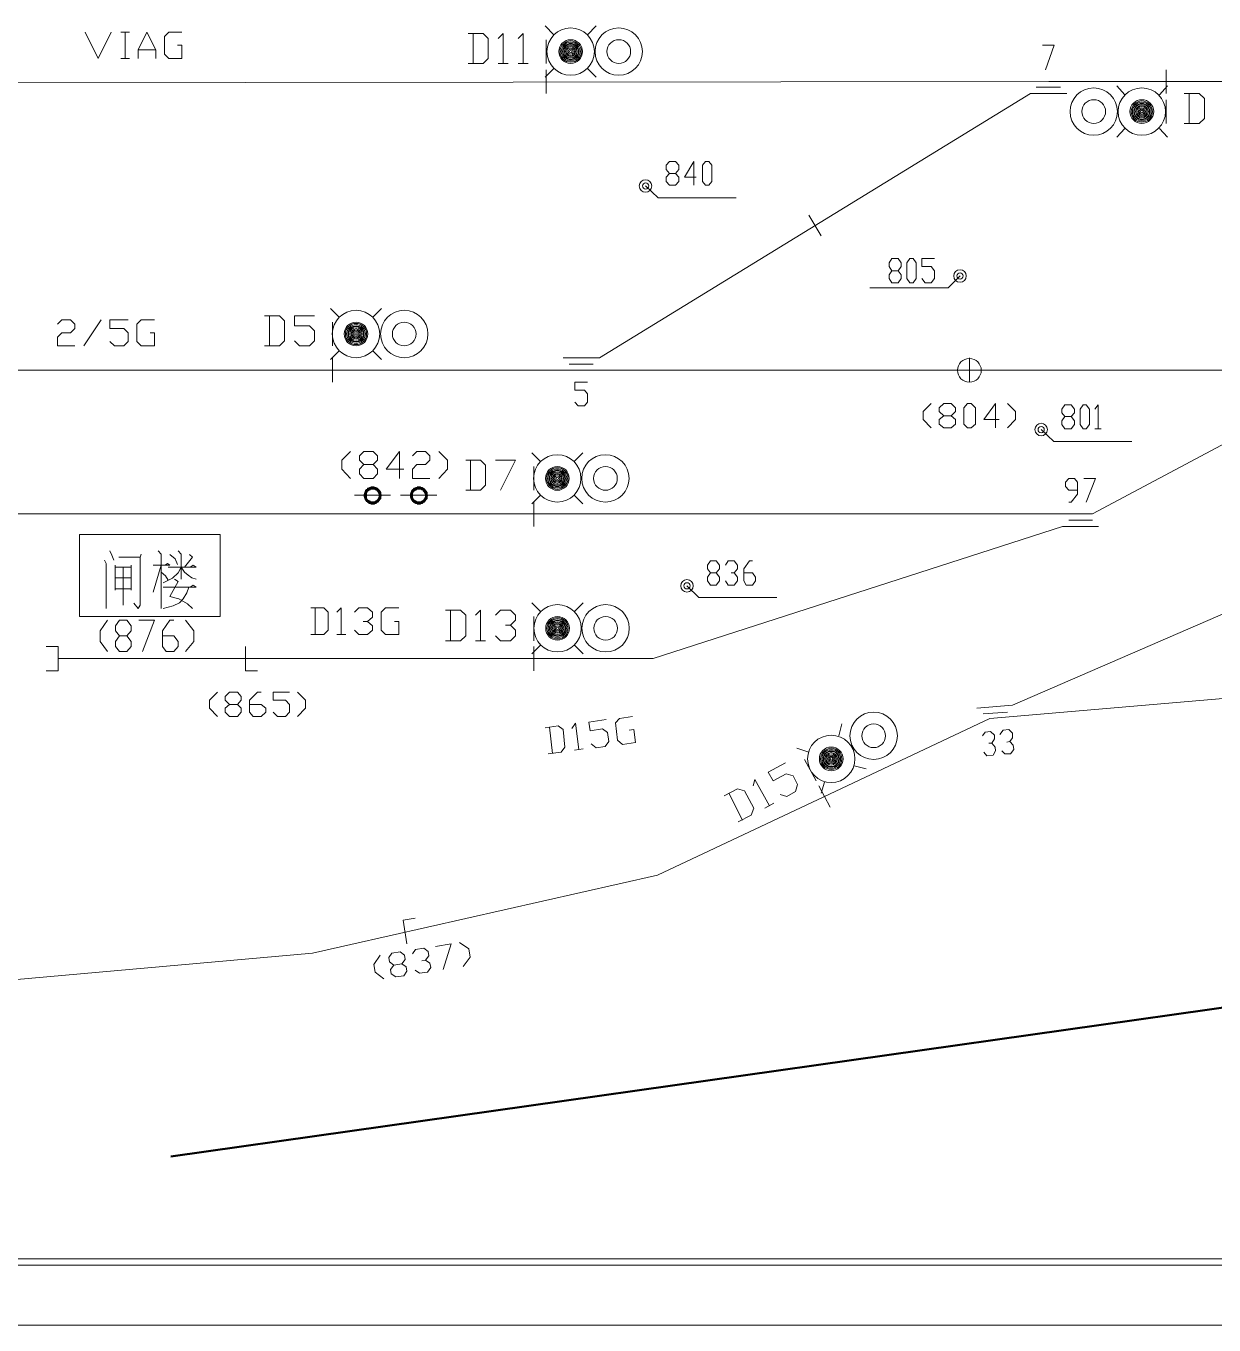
# Model space of a CAD drawing. Header units: millimetres. Extents: x 18 to 1853, y 466 to 763.
# Drawn here: x 255.9 to 354.7, y 466.2 to 574.2 of the extents above; entities that cross this region are included whole.
import ezdxf

# ---------------------------------------------------------------- set-up
doc = ezdxf.new("R2010")
doc.units = ezdxf.units.MM
doc.header["$MEASUREMENT"] = 0
doc.layers.add('1', color=7, linetype='Continuous')
doc.layers.add('Legend', color=7, linetype='Continuous')

msp = doc.modelspace()

# ---------------------------------------------------------------- hatches: boundary and pattern name
at = {"layer": 'Legend', "linetype": 'Continuous', "lineweight": 0}
for points in [[(284.55, 535.68), (284.55, 535.88), (284.55, 535.94)], [(284.55, 535.68), (284.55, 535.94), (284.6, 535.68)], [(284.6, 535.68), (284.55, 535.94), (284.6, 535.94)], [(284.6, 535.68), (284.6, 535.94), (284.7, 535.68)], [(284.7, 535.68), (284.6, 535.94), (284.7, 535.94)], [(284.7, 535.68), (284.7, 535.94), (284.81, 535.68)], [(284.81, 535.68), (284.7, 535.94), (284.81, 535.94)], [(284.81, 535.68), (284.81, 535.94), (284.86, 535.68)], [(284.86, 535.68), (284.81, 535.94), (284.86, 535.94)], [(284.86, 535.68), (284.86, 535.94), (284.91, 535.62)], [(284.91, 535.62), (284.86, 535.94), (284.91, 535.88)], [(288.39, 535.68), (288.39, 535.88), (288.39, 535.94)], [(288.39, 535.68), (288.39, 535.94), (288.45, 535.68)], [(288.45, 535.68), (288.39, 535.94), (288.45, 535.94)], [(288.45, 535.68), (288.45, 535.94), (288.55, 535.68)], [(288.55, 535.68), (288.45, 535.94), (288.55, 535.94)], [(288.55, 535.68), (288.55, 535.94), (288.65, 535.68)], [(288.65, 535.68), (288.55, 535.94), (288.65, 535.94)], [(288.65, 535.68), (288.65, 535.94), (288.7, 535.68)], [(288.7, 535.68), (288.65, 535.94), (288.7, 535.94)], [(288.7, 535.68), (288.7, 535.94), (288.76, 535.62)], [(288.76, 535.62), (288.7, 535.94), (288.76, 535.88)], [(284.03, 534.9), (283.98, 535.31), (284.03, 535.47)], [(283.98, 535.05), (283.98, 535.21), (283.98, 535.31)], [(283.98, 535.05), (283.98, 535.31), (284.03, 534.9)], [(284.08, 534.79), (284.03, 535.47), (284.08, 535.62)], [(284.03, 534.9), (284.03, 535.47), (284.08, 534.79)], [(284.18, 534.64), (284.08, 535.62), (284.18, 535.73)], [(284.08, 534.79), (284.08, 535.62), (284.18, 534.64)], [(284.18, 534.64), (284.18, 535.73), (284.24, 534.64)], [(284.24, 534.64), (284.18, 535.73), (284.24, 535.73)], [(284.29, 535.47), (284.24, 535.78), (284.29, 535.83)], [(284.24, 535.36), (284.24, 535.73), (284.24, 535.78)], [(284.24, 535.36), (284.24, 535.78), (284.29, 535.47)], [(284.24, 535.21), (284.24, 535.73), (284.24, 535.26)], [(284.24, 535.26), (284.24, 535.73), (284.24, 535.36)], [(284.24, 534.64), (284.24, 535.21), (284.24, 535.1)], [(284.24, 534.64), (284.24, 535.1), (284.24, 534.58)], [(284.24, 534.58), (284.24, 535.1), (284.24, 535)], [(284.24, 534.58), (284.24, 535), (284.29, 534.58)], [(284.29, 534.58), (284.24, 535), (284.29, 534.9)], [(284.29, 535.47), (284.29, 535.83), (284.34, 535.52)], [(284.34, 535.52), (284.29, 535.83), (284.34, 535.83)], [(284.29, 534.58), (284.29, 534.9), (284.34, 534.53)], [(284.34, 534.53), (284.29, 534.9), (284.34, 534.84)], [(284.44, 535.57), (284.34, 535.83), (284.44, 535.88)], [(284.34, 535.52), (284.34, 535.83), (284.44, 535.57)], [(284.44, 535.57), (284.44, 535.88), (284.44, 535.62)], [(284.44, 535.62), (284.44, 535.88), (284.55, 535.62)], [(284.55, 535.62), (284.44, 535.88), (284.55, 535.88)], [(284.55, 535.62), (284.55, 535.88), (284.55, 535.68)], [(284.91, 535.62), (284.91, 535.88), (285.01, 535.62)], [(285.01, 535.62), (284.91, 535.88), (285.01, 535.88)], [(285.01, 535.62), (285.01, 535.88), (285.01, 535.57)], [(285.01, 535.57), (285.01, 535.88), (285.07, 535.52)], [(285.07, 535.52), (285.01, 535.88), (285.07, 535.83)], [(285.07, 535.52), (285.07, 535.83), (285.12, 535.47)], [(285.12, 535.47), (285.07, 535.83), (285.12, 535.83)], [(285.12, 534.58), (285.07, 534.84), (285.12, 534.9)], [(285.12, 535.47), (285.12, 535.83), (285.17, 535.36)], [(285.17, 535.36), (285.12, 535.83), (285.17, 535.78)], [(285.17, 534.58), (285.12, 534.9), (285.17, 535)], [(285.12, 534.58), (285.12, 534.9), (285.17, 534.58)], [(285.17, 535.36), (285.17, 535.78), (285.22, 535.26)], [(285.22, 535.26), (285.17, 535.78), (285.22, 535.73)], [(285.22, 534.64), (285.17, 535), (285.22, 535.1)], [(285.17, 534.58), (285.17, 535), (285.22, 534.64)], [(285.22, 535.26), (285.22, 535.73), (285.22, 535.21)], [(285.22, 534.64), (285.22, 535.73), (285.33, 534.79)], [(285.33, 534.79), (285.22, 535.73), (285.33, 535.62)], [(285.22, 534.64), (285.22, 535.1), (285.22, 535.21)], [(285.33, 534.79), (285.33, 535.62), (285.43, 534.9)], [(285.43, 534.9), (285.33, 535.62), (285.43, 535.47)], [(285.43, 534.9), (285.43, 535.47), (285.43, 535.05)], [(285.43, 535.05), (285.43, 535.47), (285.43, 535.31)], [(285.43, 535.05), (285.43, 535.31), (285.48, 535.21)], [(287.87, 534.9), (287.82, 535.31), (287.87, 535.47)], [(287.82, 535.05), (287.82, 535.21), (287.82, 535.31)], [(287.82, 535.05), (287.82, 535.31), (287.87, 534.9)], [(287.93, 534.79), (287.87, 535.47), (287.93, 535.62)], [(287.87, 534.9), (287.87, 535.47), (287.93, 534.79)], [(288.03, 534.64), (287.93, 535.62), (288.03, 535.73)], [(287.93, 534.79), (287.93, 535.62), (288.03, 534.64)], [(288.03, 534.64), (288.03, 535.73), (288.08, 534.64)], [(288.08, 534.64), (288.03, 535.73), (288.08, 535.73)], [(288.13, 535.47), (288.08, 535.78), (288.13, 535.83)], [(288.08, 535.36), (288.08, 535.73), (288.08, 535.78)], [(288.08, 535.36), (288.08, 535.78), (288.13, 535.47)], [(288.08, 535.21), (288.08, 535.73), (288.08, 535.26)], [(288.08, 535.26), (288.08, 535.73), (288.08, 535.36)], [(288.08, 534.64), (288.08, 535.21), (288.08, 535.1)], [(288.08, 534.64), (288.08, 535.1), (288.08, 534.58)], [(288.08, 534.58), (288.08, 535.1), (288.08, 535)], [(288.08, 534.58), (288.08, 535), (288.13, 534.58)], [(288.13, 534.58), (288.08, 535), (288.13, 534.9)], [(288.13, 535.47), (288.13, 535.83), (288.19, 535.52)], [(288.19, 535.52), (288.13, 535.83), (288.19, 535.83)], [(288.13, 534.58), (288.13, 534.9), (288.19, 534.53)], [(288.19, 534.53), (288.13, 534.9), (288.19, 534.84)], [(288.29, 535.57), (288.19, 535.83), (288.29, 535.88)], [(288.19, 535.52), (288.19, 535.83), (288.29, 535.57)], [(288.29, 535.57), (288.29, 535.88), (288.29, 535.62)], [(288.29, 535.62), (288.29, 535.88), (288.39, 535.62)], [(288.39, 535.62), (288.29, 535.88), (288.39, 535.88)], [(288.39, 535.62), (288.39, 535.88), (288.39, 535.68)], [(288.76, 535.62), (288.76, 535.88), (288.86, 535.62)], [(288.86, 535.62), (288.76, 535.88), (288.86, 535.88)], [(288.86, 535.62), (288.86, 535.88), (288.86, 535.57)], [(288.86, 535.57), (288.86, 535.88), (288.91, 535.52)], [(288.91, 535.52), (288.86, 535.88), (288.91, 535.83)], [(288.91, 535.52), (288.91, 535.83), (288.96, 535.47)], [(288.96, 535.47), (288.91, 535.83), (288.96, 535.83)], [(288.96, 534.58), (288.91, 534.84), (288.96, 534.9)], [(288.96, 535.47), (288.96, 535.83), (289.02, 535.36)], [(289.02, 535.36), (288.96, 535.83), (289.02, 535.78)], [(289.02, 534.58), (288.96, 534.9), (289.02, 535)], [(288.96, 534.58), (288.96, 534.9), (289.02, 534.58)], [(289.02, 535.36), (289.02, 535.78), (289.07, 535.26)], [(289.07, 535.26), (289.02, 535.78), (289.07, 535.73)], [(289.07, 534.64), (289.02, 535), (289.07, 535.1)], [(289.02, 534.58), (289.02, 535), (289.07, 534.64)], [(289.07, 535.26), (289.07, 535.73), (289.07, 535.21)], [(289.07, 534.64), (289.07, 535.73), (289.17, 534.79)], [(289.17, 534.79), (289.07, 535.73), (289.17, 535.62)], [(289.07, 534.64), (289.07, 535.1), (289.07, 535.21)], [(289.17, 534.79), (289.17, 535.62), (289.28, 534.9)], [(289.28, 534.9), (289.17, 535.62), (289.28, 535.47)], [(289.28, 534.9), (289.28, 535.47), (289.28, 535.05)], [(289.28, 535.05), (289.28, 535.47), (289.28, 535.31)], [(289.28, 535.05), (289.28, 535.31), (289.33, 535.21)], [(284.34, 534.53), (284.34, 534.84), (284.44, 534.48)], [(284.44, 534.48), (284.34, 534.84), (284.44, 534.79)], [(284.44, 534.48), (284.44, 534.79), (284.55, 534.48)], [(284.55, 534.48), (284.44, 534.79), (284.55, 534.74)], [(284.55, 534.48), (284.55, 534.74), (284.55, 534.43)], [(284.55, 534.43), (284.55, 534.74), (284.55, 534.69)], [(284.55, 534.43), (284.55, 534.69), (284.6, 534.43)], [(284.6, 534.43), (284.55, 534.69), (284.6, 534.69)], [(284.6, 534.43), (284.6, 534.69), (284.7, 534.43)], [(284.7, 534.43), (284.6, 534.69), (284.7, 534.69)], [(284.7, 534.43), (284.7, 534.69), (284.81, 534.43)], [(284.81, 534.43), (284.7, 534.69), (284.81, 534.69)], [(284.81, 534.43), (284.81, 534.69), (284.86, 534.43)], [(284.86, 534.43), (284.81, 534.69), (284.86, 534.69)], [(284.91, 534.48), (284.86, 534.69), (284.91, 534.74)], [(284.86, 534.43), (284.86, 534.69), (284.91, 534.48)], [(285.01, 534.48), (284.91, 534.74), (285.01, 534.79)], [(284.91, 534.48), (284.91, 534.74), (285.01, 534.48)], [(285.07, 534.53), (285.01, 534.79), (285.07, 534.84)], [(285.01, 534.48), (285.01, 534.79), (285.07, 534.53)], [(285.07, 534.53), (285.07, 534.84), (285.12, 534.58)], [(288.19, 534.53), (288.19, 534.84), (288.29, 534.48)], [(288.29, 534.48), (288.19, 534.84), (288.29, 534.79)], [(288.29, 534.48), (288.29, 534.79), (288.39, 534.48)], [(288.39, 534.48), (288.29, 534.79), (288.39, 534.74)], [(288.39, 534.48), (288.39, 534.74), (288.39, 534.43)], [(288.39, 534.43), (288.39, 534.74), (288.39, 534.69)], [(288.39, 534.43), (288.39, 534.69), (288.45, 534.43)], [(288.45, 534.43), (288.39, 534.69), (288.45, 534.69)], [(288.45, 534.43), (288.45, 534.69), (288.55, 534.43)], [(288.55, 534.43), (288.45, 534.69), (288.55, 534.69)], [(288.55, 534.43), (288.55, 534.69), (288.65, 534.43)], [(288.65, 534.43), (288.55, 534.69), (288.65, 534.69)], [(288.65, 534.43), (288.65, 534.69), (288.7, 534.43)], [(288.7, 534.43), (288.65, 534.69), (288.7, 534.69)], [(288.76, 534.48), (288.7, 534.69), (288.76, 534.74)], [(288.7, 534.43), (288.7, 534.69), (288.76, 534.48)], [(288.86, 534.48), (288.76, 534.74), (288.86, 534.79)], [(288.76, 534.48), (288.76, 534.74), (288.86, 534.48)], [(288.91, 534.53), (288.86, 534.79), (288.91, 534.84)], [(288.86, 534.48), (288.86, 534.79), (288.91, 534.53)], [(288.91, 534.53), (288.91, 534.84), (288.96, 534.58)]]:
    msp.add_hatch(color=210, dxfattribs=at).paths.add_polyline_path(points)

# ---------------------------------------------------------------- linework, layer by layer
at = {"color": 7, "lineweight": 50}
msp.add_line((560.42, 521.64), (267.92, 480.2), dxfattribs=at)
at = {"color": 255, "linetype": 'Continuous', "lineweight": 0}
msp.add_line((18.35, 466.19), (1852.6, 466.19), dxfattribs=at)
for points in [[(299.77, 573.51), (299.05, 574.24)], [(302.58, 573.51), (303.31, 574.24)], [(260.8, 573.72), (261.89, 571.54), (262.98, 573.72)], [(263.76, 573.72), (264.49, 573.72)], [(264.12, 573.72), (264.12, 571.54)], [(265.21, 571.54), (265.21, 572.26), (265.94, 573.72), (266.67, 572.26), (266.67, 571.54)], [(268.49, 572.63), (268.85, 572.63), (268.85, 571.54), (267.76, 571.54), (267.4, 571.9), (267.4, 573.36), (267.76, 573.72), (268.85, 573.72)], [(292.65, 571.12), (293.9, 571.12), (294.32, 571.54), (294.32, 573.2), (293.9, 573.62), (292.65, 573.62)], [(293.07, 573.62), (293.07, 571.12)], [(295.15, 573.2), (295.57, 573.62), (295.57, 571.12)], [(296.81, 573.2), (297.23, 573.62), (297.23, 571.12)], [(299.15, 573.1), (299.15, 571.12)], [(265.21, 572.26), (266.67, 572.26)], [(340.42, 572.63), (341.4, 572.63), (340.68, 570.6)], [(263.76, 571.54), (264.49, 571.54)], [(295.15, 571.12), (295.98, 571.12)], [(296.81, 571.12), (297.64, 571.12)], [(299.05, 569.98), (299.77, 570.71)], [(299.15, 571.12), (299.15, 571.12)], [(299.15, 570.6), (299.15, 568.63)], [(303.31, 569.98), (302.58, 570.71)], [(350.71, 570.6), (350.71, 570.6)], [(350.71, 568.63), (350.71, 570.6)], [(299.15, 568.63), (299.15, 568.63)], [(303.57, 546.64), (339.43, 568.63)], [(339.43, 568.63), (342.44, 568.63)], [(346.6, 569.25), (347.28, 568.52)], [(350.81, 569.25), (350.14, 568.52)], [(352.21, 566.13), (353.46, 566.13), (353.88, 566.55), (353.88, 568.21), (353.46, 568.63), (352.21, 568.63)], [(352.63, 568.63), (352.63, 566.13)], [(350.71, 568.11), (350.71, 568.11)], [(350.71, 566.13), (350.71, 568.11)], [(347.28, 565.72), (346.6, 564.99)], [(350.14, 565.72), (350.81, 564.99)], [(309.39, 560.99), (309.13, 561.3), (309.13, 561.66), (309.39, 561.97), (309.91, 561.97), (310.17, 562.29), (310.17, 562.65), (309.91, 562.96), (309.39, 562.96), (309.13, 562.65), (309.13, 562.29), (309.39, 561.97)], [(311.62, 561.66), (310.64, 561.66), (311.42, 562.96), (311.42, 560.99)], [(312.4, 560.99), (312.14, 561.3), (312.14, 562.65), (312.4, 562.96), (312.66, 562.96), (312.92, 562.65), (312.92, 561.3), (312.66, 560.99), (312.4, 560.99)], [(309.91, 561.97), (310.17, 561.66), (310.17, 561.3), (309.91, 560.99), (309.39, 560.99)], [(307.41, 560.93), (308.45, 559.95)], [(308.45, 559.95), (314.95, 559.95)], [(320.98, 558.49), (322.02, 556.78)], [(327.89, 552.88), (327.68, 553.24), (327.68, 553.55), (327.89, 553.87), (328.41, 553.87), (328.67, 554.23), (328.67, 554.54), (328.41, 554.91), (327.89, 554.91), (327.68, 554.54), (327.68, 554.23), (327.89, 553.87)], [(329.4, 552.88), (329.14, 553.24), (329.14, 554.54), (329.4, 554.91), (329.66, 554.91), (329.92, 554.54), (329.92, 553.24), (329.66, 552.88), (329.4, 552.88)], [(330.39, 553.24), (330.65, 552.88), (331.17, 552.88), (331.43, 553.24), (331.43, 553.87), (331.17, 554.23), (330.39, 554.23), (330.39, 554.91), (331.43, 554.91)], [(328.41, 553.87), (328.67, 553.55), (328.67, 553.24), (328.41, 552.88), (327.89, 552.88)], [(333.56, 553.45), (332.57, 552.46)], [(332.57, 552.46), (326.07, 552.46)], [(275.71, 547.63), (276.96, 547.63), (277.38, 548.05), (277.38, 549.71), (276.96, 550.12), (275.71, 550.12)], [(276.13, 550.12), (276.13, 547.63)], [(278.21, 548.05), (278.62, 547.63), (279.45, 547.63), (279.87, 548.05), (279.87, 548.88), (279.45, 549.29), (278.21, 549.29), (278.21, 550.12), (279.87, 550.12)], [(281.93, 550.02), (281.2, 550.75)], [(284.74, 550.02), (285.46, 550.75)], [(258.51, 549.45), (258.87, 549.81), (259.6, 549.81), (259.96, 549.45), (259.96, 549.09), (259.6, 548.72), (258.87, 548.72), (258.51, 548.36), (258.51, 547.63), (259.96, 547.63)], [(260.69, 547.63), (262.15, 549.81)], [(262.87, 547.99), (263.24, 547.63), (264.02, 547.63), (264.38, 547.99), (264.38, 548.72), (264.02, 549.09), (262.87, 549.09), (262.87, 549.81), (264.38, 549.81)], [(266.2, 548.72), (266.56, 548.72), (266.56, 547.63), (265.47, 547.63), (265.11, 547.99), (265.11, 549.45), (265.47, 549.81), (266.56, 549.81)], [(281.38, 549.6), (281.38, 547.63)], [(281.2, 546.49), (281.93, 547.21)], [(285.46, 546.49), (284.74, 547.21)], [(281.38, 546.64), (281.38, 544.62)], [(303.57, 546.64), (300.55, 546.64)], [(334.34, 546.64), (334.34, 544.62)], [(286.89, 545.6), (229.3, 545.6)], [(281.38, 544.62), (281.38, 544.62)], [(286.89, 545.6), (302.06, 545.6)], [(301.54, 542.95), (301.8, 542.64), (302.32, 542.64), (302.58, 542.95), (302.58, 543.63), (302.32, 543.94), (301.54, 543.94), (301.54, 544.62), (302.58, 544.62)], [(302.06, 545.6), (366.66, 545.6)], [(365.16, 544.62), (344.57, 533.65)], [(331.17, 542.85), (330.49, 542.17), (330.49, 541.5), (331.17, 540.82)], [(332.21, 540.82), (331.84, 541.13), (331.84, 541.5), (332.21, 541.81), (332.83, 541.81), (333.19, 542.17), (333.19, 542.48), (332.83, 542.85), (332.21, 542.85), (331.84, 542.48), (331.84, 542.17), (332.21, 541.81)], [(334.18, 540.82), (333.87, 541.13), (333.87, 542.48), (334.18, 542.85), (334.49, 542.85), (334.86, 542.48), (334.86, 541.13), (334.49, 540.82), (334.18, 540.82)], [(336.83, 541.5), (335.53, 541.5), (336.52, 542.85), (336.52, 540.82)], [(337.51, 542.85), (338.18, 542.17), (338.18, 541.5), (337.51, 540.82)], [(337.92, 517.75), (371.24, 532.19), (390.73, 542.64)], [(342.29, 540.72), (342.03, 541.08), (342.03, 541.39), (342.29, 541.76), (342.81, 541.76), (343.07, 542.07), (343.07, 542.38), (342.81, 542.74), (342.29, 542.74), (342.03, 542.38), (342.03, 542.07), (342.29, 541.76)], [(343.8, 540.72), (343.54, 541.08), (343.54, 542.38), (343.8, 542.74), (344.06, 542.74), (344.32, 542.38), (344.32, 541.08), (344.06, 540.72), (343.8, 540.72)], [(344.78, 542.38), (345.04, 542.74), (345.04, 540.72)], [(332.83, 541.81), (333.19, 541.5), (333.19, 541.13), (332.83, 540.82), (332.21, 540.82)], [(342.81, 541.76), (343.07, 541.39), (343.07, 541.08), (342.81, 540.72), (342.29, 540.72)], [(340.31, 540.67), (341.35, 539.68)], [(344.78, 540.72), (345.3, 540.72)], [(341.35, 539.68), (347.85, 539.68)], [(282.88, 538.85), (282.16, 538.12), (282.16, 537.39), (282.88, 536.61)], [(283.98, 536.61), (283.61, 536.98), (283.61, 537.39), (283.98, 537.76), (284.76, 537.76), (285.12, 538.12), (285.12, 538.48), (284.76, 538.85), (283.98, 538.85), (283.61, 538.48), (283.61, 538.12), (283.98, 537.76)], [(287.3, 537.39), (285.85, 537.39), (286.94, 538.85), (286.94, 536.61)], [(288.03, 538.48), (288.39, 538.85), (289.12, 538.85), (289.48, 538.48), (289.48, 538.12), (289.12, 537.76), (288.39, 537.76), (288.03, 537.39), (288.03, 536.61), (289.48, 536.61)], [(290.21, 538.85), (290.94, 538.12), (290.94, 537.39), (290.21, 536.61)], [(292.45, 535.62), (293.69, 535.62), (294.11, 536.04), (294.11, 537.7), (293.69, 538.12), (292.45, 538.12)], [(292.86, 538.12), (292.86, 535.62)], [(294.94, 538.12), (296.6, 538.12), (295.36, 535.62)], [(298.67, 538.02), (297.94, 538.74)], [(301.47, 538.02), (302.2, 538.74)], [(284.76, 537.76), (285.12, 537.39), (285.12, 536.98), (284.76, 536.61), (283.98, 536.61)], [(298.11, 537.6), (298.11, 535.62)], [(342.6, 534.64), (342.81, 534.64), (343.33, 535.31), (343.33, 536.3), (343.07, 536.61), (342.6, 536.61), (342.34, 536.3), (342.34, 535.94), (342.6, 535.62), (343.33, 535.62)], [(343.85, 536.61), (344.83, 536.61), (344.06, 534.64)], [(297.94, 534.48), (298.67, 535.21)], [(302.2, 534.48), (301.47, 535.21)], [(298.11, 534.64), (298.11, 532.61)], [(286.89, 533.65), (217.87, 533.65)], [(258.56, 533.65), (258.56, 533.65)], [(286.89, 533.65), (343.59, 533.65)], [(336.05, 516.65), (533.96, 533.6)], [(343.59, 533.65), (344.57, 533.65)], [(344.57, 533.65), (344.57, 533.65)], [(298.11, 532.61), (298.11, 532.61)], [(342.08, 532.61), (308.04, 521.64)], [(342.08, 532.61), (345.09, 532.61)], [(312.82, 527.72), (312.56, 528.09), (312.56, 528.4), (312.82, 528.76), (313.29, 528.76), (313.55, 529.08), (313.55, 529.39), (313.29, 529.75), (312.82, 529.75), (312.56, 529.39), (312.56, 529.08), (312.82, 528.76)], [(314.07, 529.39), (314.28, 529.75), (314.79, 529.75), (315.05, 529.39), (315.05, 529.08), (314.79, 528.76), (314.54, 528.76)], [(315.57, 528.76), (316.3, 528.76), (316.56, 528.4), (316.56, 528.09), (316.3, 527.72), (315.78, 527.72), (315.57, 528.09), (315.57, 529.08), (316.04, 529.75), (316.3, 529.75)], [(313.29, 528.76), (313.55, 528.4), (313.55, 528.09), (313.29, 527.72), (312.82, 527.72)], [(314.79, 528.76), (315.05, 528.4), (315.05, 528.09), (314.79, 527.72), (314.28, 527.72), (314.07, 528.09)], [(310.85, 527.67), (311.83, 526.69)], [(298.68, 525.54), (297.96, 526.27)], [(301.49, 525.54), (302.22, 526.27)], [(311.83, 526.69), (318.33, 526.69)], [(279.56, 523.62), (280.65, 523.62), (281.01, 523.98), (281.01, 525.49), (280.65, 525.85), (279.56, 525.85)], [(279.92, 525.85), (279.92, 523.62)], [(281.74, 525.49), (282.1, 525.85), (282.1, 523.62)], [(283.2, 525.49), (283.56, 525.85), (284.29, 525.85), (284.7, 525.49), (284.7, 525.07), (284.29, 524.71), (283.92, 524.71)], [(286.52, 524.71), (286.89, 524.71), (286.89, 523.62), (285.79, 523.62), (285.43, 523.98), (285.43, 525.49), (285.79, 525.85), (286.89, 525.85)], [(290.78, 523.1), (292.03, 523.1), (292.45, 523.51), (292.45, 525.23), (292.03, 525.65), (290.78, 525.65)], [(291.2, 525.65), (291.2, 523.1)], [(293.28, 525.23), (293.69, 525.65), (293.69, 523.1)], [(294.94, 525.23), (295.36, 525.65), (296.19, 525.65), (296.6, 525.23), (296.6, 524.81), (296.19, 524.4), (295.77, 524.4)], [(298.11, 525.13), (298.11, 523.1)], [(262.67, 524.81), (262.04, 523.93), (262.04, 523.05), (262.67, 522.22)], [(263.65, 522.22), (263.34, 522.63), (263.34, 523.05), (263.65, 523.51), (264.28, 523.51), (264.64, 523.93), (264.64, 524.35), (264.28, 524.81), (263.65, 524.81), (263.34, 524.35), (263.34, 523.93), (263.65, 523.51)], [(265.27, 524.81), (266.56, 524.81), (265.58, 522.22)], [(267.24, 523.51), (268.18, 523.51), (268.54, 523.05), (268.54, 522.63), (268.18, 522.22), (267.55, 522.22), (267.24, 522.63), (267.24, 523.93), (267.86, 524.81), (268.18, 524.81)], [(269.16, 524.81), (269.84, 523.93), (269.84, 523.05), (269.16, 522.22)], [(284.29, 524.71), (284.7, 524.35), (284.7, 523.98), (284.29, 523.62), (283.56, 523.62), (283.2, 523.98)], [(296.19, 524.4), (296.6, 523.98), (296.6, 523.51), (296.19, 523.1), (295.36, 523.1), (294.94, 523.51)], [(264.28, 523.51), (264.64, 523.05), (264.64, 522.63), (264.28, 522.22), (263.65, 522.22)], [(281.74, 523.62), (282.47, 523.62)], [(293.28, 523.1), (294.11, 523.1)], [(298.11, 523.1), (298.11, 523.1)], [(257.57, 522.63), (258.56, 522.63)], [(258.56, 522.63), (258.56, 520.6)], [(274.15, 522.63), (274.15, 520.6)], [(297.96, 522.01), (298.68, 522.74)], [(298.11, 522.63), (298.11, 520.6)], [(302.22, 522.01), (301.49, 522.74)], [(281.27, 521.64), (258.56, 521.64)], [(258.56, 521.64), (258.56, 521.64)], [(281.27, 521.64), (308.04, 521.64)], [(298.58, 521.64), (298.58, 521.64)], [(258.56, 520.6), (257.57, 520.6)], [(274.15, 520.6), (275.14, 520.6)], [(298.11, 520.6), (298.11, 520.6)], [(271.81, 518.84), (271.14, 518.16), (271.14, 517.49), (271.81, 516.81)], [(272.8, 516.81), (272.44, 517.17), (272.44, 517.49), (272.8, 517.8), (273.48, 517.8), (273.79, 518.16), (273.79, 518.47), (273.48, 518.84), (272.8, 518.84), (272.44, 518.47), (272.44, 518.16), (272.8, 517.8)], [(274.46, 517.8), (275.45, 517.8), (275.82, 517.49), (275.82, 517.17), (275.45, 516.81), (274.78, 516.81), (274.46, 517.17), (274.46, 518.16), (275.14, 518.84), (275.45, 518.84)], [(276.44, 517.17), (276.8, 516.81), (277.48, 516.81), (277.79, 517.17), (277.79, 517.8), (277.48, 518.16), (276.44, 518.16), (276.44, 518.84), (277.79, 518.84)], [(278.47, 518.84), (279.14, 518.16), (279.14, 517.49), (278.47, 516.81)], [(273.48, 517.8), (273.79, 517.49), (273.79, 517.17), (273.48, 516.81), (272.8, 516.81)], [(337.92, 517.75), (334.96, 517.49)], [(302.89, 514.52), (303.31, 514.21), (304.04, 514.32), (304.35, 514.73), (304.24, 515.46), (303.83, 515.77), (302.79, 515.62), (302.69, 516.34), (304.14, 516.55)], [(306.06, 515.67), (306.43, 515.72), (306.58, 514.63), (305.49, 514.47), (305.08, 514.84), (304.92, 516.29), (305.23, 516.65), (306.32, 516.81)], [(322.23, 510.11), (336.05, 516.65)], [(299.31, 513.69), (300.4, 513.85), (300.71, 514.26), (300.55, 515.72), (300.14, 516.03), (299.05, 515.87)], [(299.41, 515.93), (299.67, 513.74)], [(301.28, 515.82), (301.59, 516.24), (301.85, 514.06)], [(323.47, 515.2), (323.73, 516.19)], [(335.43, 515.2), (335.64, 515.51), (336.1, 515.56), (336.42, 515.25), (336.42, 514.94), (336.21, 514.58), (335.95, 514.58)], [(336.88, 515.3), (337.14, 515.67), (337.61, 515.72), (337.92, 515.41), (337.92, 515.04), (337.71, 514.73), (337.45, 514.68)], [(336.21, 514.58), (336.47, 514.26), (336.52, 513.95), (336.31, 513.59), (335.79, 513.54), (335.53, 513.85)], [(337.71, 514.73), (337.97, 514.42), (338.03, 514.06), (337.77, 513.69), (337.3, 513.69), (337.04, 513.95)], [(301.49, 514), (302.22, 514.11)], [(320.98, 513.85), (319.99, 514.16)], [(318.59, 510.31), (319.16, 510.16), (319.89, 510.57), (320.04, 511.15), (319.68, 511.87), (319.11, 512.03), (318.02, 511.46), (317.6, 512.18), (319.06, 512.96)], [(320.62, 513.22), (321.6, 511.46)], [(325.76, 512.44), (324.77, 512.7)], [(316.35, 511.04), (316.51, 511.56), (317.71, 509.38)], [(321.6, 511.46), (321.6, 511.46)], [(322.02, 510.42), (322.28, 511.35)], [(315.11, 508.03), (316.2, 508.6), (316.41, 509.17), (315.63, 510.63), (315.05, 510.78), (313.96, 510.21)], [(314.33, 510.42), (315.47, 508.18)], [(321.81, 511.04), (322.75, 509.27)], [(317.34, 509.17), (318.07, 509.59)], [(322.75, 509.27), (322.75, 509.27)], [(287.25, 499.87), (288.24, 500.02)], [(287.56, 497.89), (287.25, 499.87)], [(286.63, 495.14), (286.26, 495.4), (286.21, 495.76), (286.47, 496.13), (287.15, 496.23), (287.41, 496.59), (287.35, 496.96), (286.99, 497.22), (286.31, 497.11), (286.05, 496.75), (286.11, 496.39), (286.47, 496.13)], [(288.03, 497.06), (288.29, 497.42), (288.96, 497.53), (289.33, 497.27), (289.38, 496.91), (289.12, 496.54), (288.81, 496.49)], [(289.95, 497.68), (291.25, 497.89), (290.58, 495.76)], [(291.93, 498), (292.71, 497.48), (292.81, 496.8), (292.24, 496.02)], [(285.33, 496.96), (284.81, 496.18), (284.91, 495.55), (285.64, 494.98)], [(287.15, 496.23), (287.51, 495.97), (287.56, 495.61), (287.3, 495.24), (286.63, 495.14)], [(289.12, 496.54), (289.48, 496.28), (289.54, 495.92), (289.28, 495.55), (288.6, 495.45), (288.24, 495.71)]]:
    msp.add_lwpolyline(points, dxfattribs=at)
at = {"color": 10, "linetype": 'Continuous', "lineweight": 0}
for points in [[(118.13, 569.35), (340.94, 569.61)], [(340.94, 569.61), (357.41, 569.61)], [(322.23, 510.11), (308.4, 503.61), (279.71, 497.11), (238.29, 493.42), (196.51, 493.53), (117.51, 493.63)]]:
    msp.add_lwpolyline(points, dxfattribs=at)
at = {"color": 50, "linetype": 'Continuous', "lineweight": 0}
for points in [[(260.33, 531.93), (272.02, 531.93), (272.02, 525.13), (260.33, 525.13), (260.33, 531.93)], [(262.87, 530.58), (263.03, 530.22), (263.19, 529.8)], [(266.88, 530.58), (267.14, 530.32), (267.14, 525.8)], [(268.54, 530.58), (268.8, 530.32), (268.8, 528.24)], [(262.41, 529.8), (262.56, 529.54), (262.56, 525.8)], [(263.6, 530.06), (265.37, 530.06)], [(265.47, 530.32), (265.37, 530.06), (265.37, 526.06), (265.21, 525.8), (264.85, 526.22)], [(266.46, 529.39), (267.86, 529.39), (267.66, 529.54), (267.45, 529.39)], [(267.86, 530.27), (268.28, 529.91), (268.49, 529.44)], [(269.48, 530.27), (269.74, 530.06), (269.06, 529.23)], [(263.29, 529.39), (263.29, 527.31)], [(264.64, 529.23), (263.29, 529.23)], [(263.97, 529.23), (263.97, 526.06)], [(264.64, 527.31), (264.64, 529.39)], [(267.14, 529.39), (266.46, 527.15)], [(267.14, 528.82), (267.5, 528.5), (267.71, 528.14)], [(268.8, 529.23), (268.54, 528.76), (268.07, 528.3), (267.29, 527.93)], [(267.71, 529.23), (270.05, 529.23), (269.79, 529.39), (269.53, 529.23)], [(268.8, 529.23), (269.06, 528.82), (269.37, 528.56), (269.68, 528.35), (270.05, 528.24)], [(263.29, 528.35), (264.64, 528.35)], [(263.29, 527.41), (264.64, 527.41)], [(267.29, 527.57), (270.05, 527.57), (269.79, 527.72), (269.53, 527.57)], [(269.42, 527.57), (269.27, 527.1), (268.96, 526.58), (268.64, 526.27), (268.12, 526.01), (267.29, 525.8)], [(268.23, 528.24), (268.54, 528.04), (267.86, 526.79), (268.59, 526.58), (269.32, 526.17), (269.74, 525.8)]]:
    msp.add_lwpolyline(points, dxfattribs=at)
at = {"color": 255, "linetype": 'Continuous', "lineweight": 0}
for centre, radius in [((301.18, 572.11), 1.97), ((305.18, 572.11), 1.97), ((305.18, 572.11), 0.987), ((344.68, 567.12), 1.97), ((348.68, 567.12), 1.97), ((344.68, 567.12), 0.987), ((283.33, 548.62), 1.97), ((287.34, 548.62), 1.97), ((287.34, 548.62), 0.987), ((334.34, 545.6), 0.987), ((300.07, 536.61), 1.97), ((304.07, 536.61), 1.97), ((304.07, 536.61), 0.987), ((300.09, 524.14), 1.97), ((304.09, 524.14), 1.97), ((304.09, 524.14), 0.987), ((326.38, 515.2), 1.97), ((326.38, 515.2), 0.987), ((322.85, 513.28), 1.97)]:
    msp.add_circle(centre, radius, dxfattribs=at)
at = {"color": 170, "linetype": 'Continuous', "lineweight": 0}
for centre, radius in [((301.18, 572.11), 0.987), ((301.18, 572.11), 0.884), ((301.18, 572.11), 0.78), ((301.18, 572.11), 0.676), ((301.18, 572.11), 0.624), ((301.18, 572.11), 0.52), ((301.18, 572.11), 0.416), ((301.18, 572.11), 0.312), ((301.18, 572.11), 0.208), ((301.18, 572.11), 0.104), ((348.68, 567.12), 0.987), ((348.68, 567.12), 0.884), ((348.68, 567.12), 0.78), ((348.68, 567.12), 0.676), ((348.68, 567.12), 0.624), ((348.68, 567.12), 0.52), ((348.68, 567.12), 0.416), ((348.68, 567.12), 0.312), ((348.68, 567.12), 0.208), ((348.68, 567.12), 0.104), ((283.33, 548.62), 0.987), ((283.33, 548.62), 0.884), ((283.33, 548.62), 0.78), ((283.33, 548.62), 0.676), ((283.33, 548.62), 0.624), ((283.33, 548.62), 0.52), ((283.33, 548.62), 0.416), ((283.33, 548.62), 0.312), ((283.33, 548.62), 0.208), ((283.33, 548.62), 0.104), ((300.07, 536.61), 0.987), ((300.07, 536.61), 0.884), ((300.07, 536.61), 0.78), ((300.07, 536.61), 0.676), ((300.07, 536.61), 0.624), ((300.07, 536.61), 0.52), ((300.07, 536.61), 0.416), ((300.07, 536.61), 0.312), ((300.07, 536.61), 0.208), ((300.07, 536.61), 0.104), ((300.09, 524.14), 0.987), ((300.09, 524.14), 0.884), ((300.09, 524.14), 0.78), ((300.09, 524.14), 0.676), ((300.09, 524.14), 0.624), ((300.09, 524.14), 0.52), ((300.09, 524.14), 0.416), ((300.09, 524.14), 0.312), ((300.09, 524.14), 0.208), ((300.09, 524.14), 0.104), ((322.85, 513.28), 0.987), ((322.85, 513.28), 0.884), ((322.85, 513.28), 0.78), ((322.85, 513.28), 0.676), ((322.85, 513.28), 0.624), ((322.85, 513.28), 0.52), ((322.85, 513.28), 0.416), ((322.85, 513.28), 0.312), ((322.85, 513.28), 0.208), ((322.85, 513.28), 0.104)]:
    msp.add_circle(centre, radius, dxfattribs=at)
at = {"layer": '1', "color": 10, "linetype": 'Continuous', "lineweight": 0}
for p, q in [((43.34, 471.18), (1847.61, 471.18)), ((43.86, 471.7), (1847.09, 471.7))]:
    msp.add_line(p, q, dxfattribs=at)
for points in [[(341.92, 569.15), (339.9, 569.15)], [(301.07, 546.12), (303.05, 546.12)], [(344.57, 533.13), (342.6, 533.13)], [(335.48, 517.02), (337.51, 517.17)]]:
    msp.add_lwpolyline(points, dxfattribs=at)
for centre, radius in [((307.41, 560.93), 0.52), ((307.41, 560.93), 0.26), ((333.56, 553.45), 0.52), ((333.56, 553.45), 0.26), ((340.31, 540.67), 0.52), ((340.31, 540.67), 0.26), ((310.85, 527.67), 0.52), ((310.85, 527.67), 0.26)]:
    msp.add_circle(centre, radius, dxfattribs=at)
at = {"layer": 'Legend', "color": 210, "linetype": 'Continuous', "lineweight": 0}
for points in [[(283.2, 535.21), (286.21, 535.21)], [(287.04, 535.21), (290.06, 535.21)]]:
    msp.add_lwpolyline(points, dxfattribs=at)

doc.saveas('drawing.dxf')
